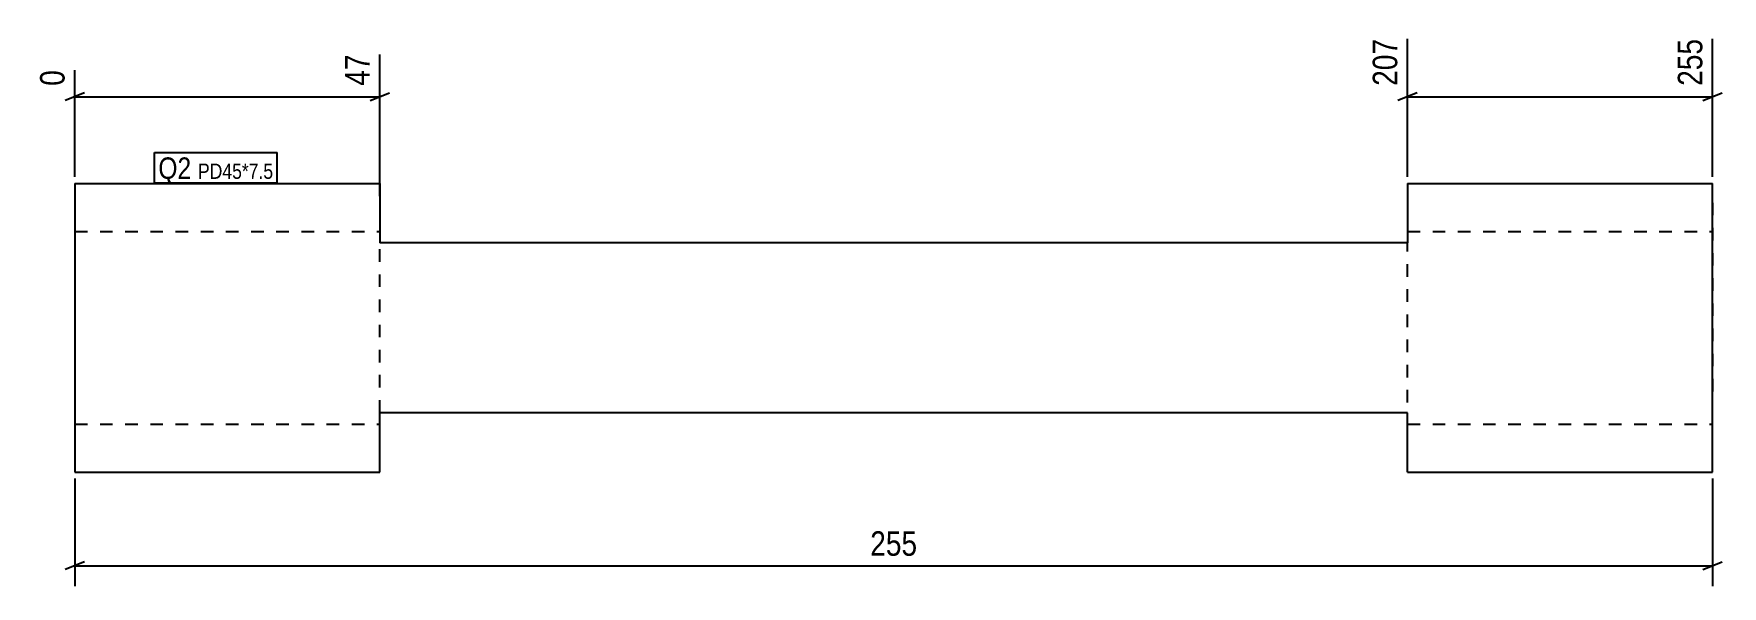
# Model space of a CAD drawing. Header units: millimetres. Extents: x 2 to 5787, y 3 to 89.
# Drawn here: x 2.2 to 265.1, y 3 to 89.1 of the extents above.
import ezdxf

# ---------------------------------------------------------------- set-up
doc = ezdxf.new("R2010")
doc.units = ezdxf.units.MM
doc.linetypes.add('DXK_LINE_DOT2', pattern=[3.9198, 1.9599, -1.9599])
for name, color, linetype in [('MÅLSÆTNING', 7, 'Continuous'), ('STÅL', 7, 'Continuous'), ('TEKST', 7, 'Continuous')]:
    doc.layers.add(name, color=color, linetype=linetype)
doc.styles.add('Arial Narrow', font='ARIALN.TTF', dxfattribs={"height": 0.2})

msp = doc.modelspace()

# ---------------------------------------------------------------- linework, layer by layer
at = {"layer": 'MÅLSÆTNING', "color": 7, "linetype": 'Continuous'}
for p, q in [((216.1, 66.78), (216.1, 88.29)), ((263.6, 66.78), (263.6, 88.29)), ((56.1, 63.76), (56.1, 85.85)), ((8.6, 66.78), (8.6, 83.42)), ((10.1, 79.88), (7.1, 78.68)), ((8.6, 79.28), (56.1, 79.28)), ((54.6, 78.68), (57.6, 79.88)), ((217.6, 79.88), (214.6, 78.68)), ((216.1, 79.28), (263.6, 79.28)), ((262.1, 78.68), (265.1, 79.88)), ((8.6, 19.78), (8.6, 3)), ((263.6, 19.78), (263.6, 3)), ((10.1, 6.8), (7.1, 5.6)), ((8.6, 6.2), (263.6, 6.2)), ((262.1, 5.6), (265.1, 6.8))]:
    msp.add_line(p, q, dxfattribs=at)
at = {"layer": 'STÅL', "color": 2, "linetype": 'Continuous'}
for p, q in [((8.6, 65.78), (56.1, 65.78)), ((8.6, 65.78), (8.6, 20.78)), ((56.1, 65.78), (56.1, 56.51)), ((216.1, 65.78), (263.6, 65.78)), ((216.1, 65.78), (216.1, 56.51)), ((263.6, 43.28), (263.6, 65.78)), ((216.1, 56.51), (56.1, 56.51)), ((263.6, 20.78), (263.6, 43.28)), ((216.1, 30.04), (56.1, 30.04)), ((56.1, 20.78), (56.1, 30.04)), ((216.1, 20.78), (216.1, 30.04)), ((8.6, 20.78), (56.1, 20.78)), ((216.1, 20.78), (263.6, 20.78))]:
    msp.add_line(p, q, dxfattribs=at)
at = {"layer": 'STÅL', "color": 7, "linetype": 'DXK_LINE_DOT2'}
for p, q in [((263.6, 62.76), (263.6, 32.03)), ((8.6, 58.28), (56.1, 58.28)), ((216.1, 58.28), (263.6, 58.28)), ((56.1, 30.04), (56.1, 56.51)), ((216.1, 23.79), (216.1, 56.51)), ((8.6, 28.28), (56.1, 28.28)), ((216.1, 28.28), (263.6, 28.28))]:
    msp.add_line(p, q, dxfattribs=at)

# ---------------------------------------------------------------- next in the draw order: wipeouts: each hides what was drawn before it
at = {"color": 0, "linetype": 'Continuous'}
for points in [[(215.3, 89.09), (209.7, 89.09), (209.7, 80.18), (215.3, 80.18)], [(262.8, 89.09), (257.2, 89.09), (257.2, 80.18), (262.8, 80.18)], [(7.8, 84.22), (2.2, 84.22), (2.2, 80.18), (7.8, 80.18)], [(55.3, 86.65), (49.7, 86.65), (49.7, 80.18), (55.3, 80.18)]]:
    msp.add_wipeout(points, dxfattribs=at).dxf.layer = 'MÅLSÆTNING'
at = {"color": 0}
for points, layer in [([(140.56, 6.95), (140.56, 12.55), (131.64, 12.55), (131.64, 6.95)], 'MÅLSÆTNING'), ([(26.72, 66.48), (26.72, 69.98), (21.6, 69.98), (21.6, 66.48)], 'TEKST')]:
    msp.add_wipeout(points, dxfattribs=at).dxf.layer = layer

# ---------------------------------------------------------------- next in the draw order: texts
at = {"layer": 'MÅLSÆTNING', "color": 3, "linetype": 'Continuous', "style": 'Arial Narrow'}
for s, height, p in [('207', 3.818, (214.5, 80.98)), ('255', 3.818, (262, 80.98)), ('47', 3.818, (54.5, 80.98)), ('0', 3.82, (7, 80.98))]:
    msp.add_text(s, height=height, rotation=90.0002, dxfattribs=at).set_placement(p)
at = {"layer": 'MÅLSÆTNING', "color": 3, "style": 'Arial Narrow'}
msp.add_text('255', height=3.818, dxfattribs=at).set_placement((132.44, 7.75))

# ---------------------------------------------------------------- next in the draw order: wipeouts: each hides what was drawn before it
at = {"color": 0}
msp.add_wipeout([(26.72, 66.48), (26.72, 69.98), (21.6, 69.98), (21.6, 66.48)], dxfattribs=at).dxf.layer = 'TEKST'

# ---------------------------------------------------------------- next in the draw order: linework, layer by layer
at = {"layer": 'TEKST', "color": 7, "linetype": 'Continuous'}
for p, q in [((21, 70.58), (40.09, 70.58)), ((21, 65.88), (21, 70.58))]:
    msp.add_line(p, q, dxfattribs=at)

# ---------------------------------------------------------------- next in the draw order: wipeouts: each hides what was drawn before it
at = {"color": 0}
msp.add_wipeout([(39.49, 66.48), (39.49, 68.98), (27.77, 68.98), (27.77, 66.48)], dxfattribs=at).dxf.layer = 'TEKST'

# ---------------------------------------------------------------- next in the draw order: wipeouts: each hides what was drawn before it
msp.add_wipeout([(39.49, 66.48), (39.49, 68.98), (27.77, 68.98), (27.77, 66.48)], dxfattribs=at).dxf.layer = 'TEKST'

# ---------------------------------------------------------------- next in the draw order: linework, layer by layer
at = {"layer": 'TEKST', "color": 7, "linetype": 'Continuous'}
for p, q in [((40.09, 65.88), (40.09, 70.58)), ((21, 65.88), (40.09, 65.88))]:
    msp.add_line(p, q, dxfattribs=at)

# ---------------------------------------------------------------- next in the draw order: texts
at = {"layer": 'TEKST', "color": 3, "style": 'Arial Narrow'}
for s, height, p in [('Q2', 3.34, (21.6, 66.48)), ('PD45*7.5', 2.386, (27.77, 66.48))]:
    msp.add_text(s, height=height, dxfattribs=at).set_placement(p)

doc.saveas('drawing.dxf')
